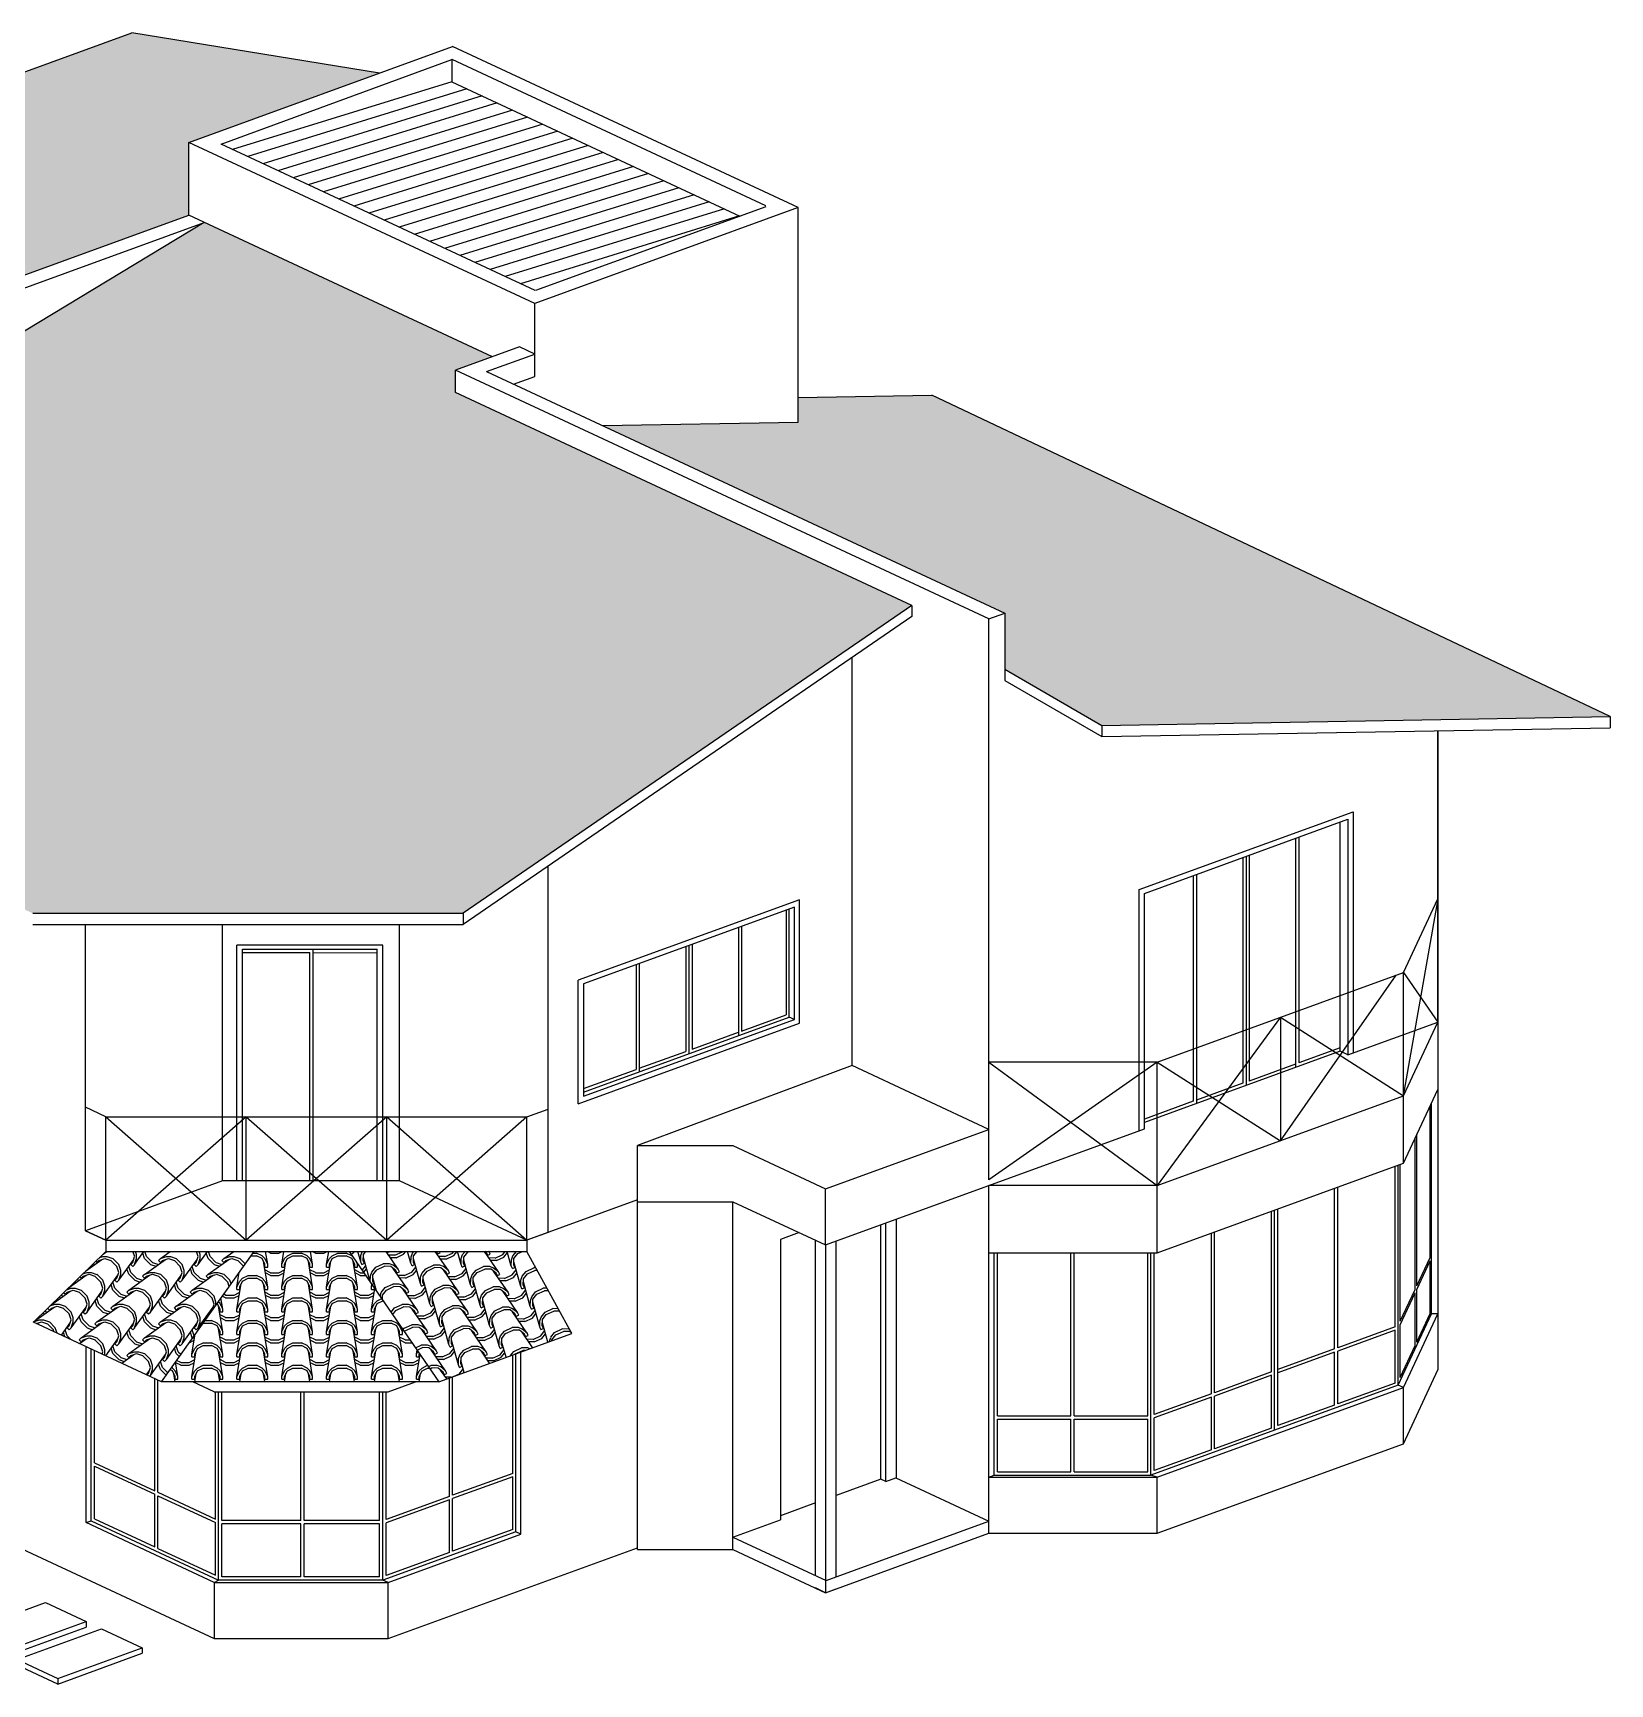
# Model space of a CAD drawing. Header units: millimetres. Extents: x 166 to 289, y 88 to 139.
# Drawn here: x 274.7 to 288.76, y 114.47 to 129.18 of the extents above; entities that cross this region are included whole.
import ezdxf

# ---------------------------------------------------------------- set-up
doc = ezdxf.new("R2010")
doc.units = ezdxf.units.MM
doc.header["$LTSCALE"] = 0.6
doc.layers.add('1', color=1, linetype='Continuous')
doc.layers.add('Cobertura', color=32, linetype='Continuous')

msp = doc.modelspace()

# ---------------------------------------------------------------- hatches: boundary and pattern name
at = {"layer": 'Cobertura', "lineweight": -3}
h = msp.add_hatch(dxfattribs=at)
h.set_pattern_fill('TELHA5', color=256, scale=0.2, angle=260, style=0)
h.set_pattern_definition([(260, (-66.3154, 66.30495), (0.12750228, -0.42865274), [0.025, -0.225, 0.025, -0.125]), (260, (-66.2343, 66.1891), (0.12750228, -0.42865274), [0.075, -0.325]), (260, (-66.20967, 66.18476), (0.12750228, -0.42865274), [0.075, -0.125, 0.075, -0.125]), (260, (-66.21978, 65.98346), (0.12750228, -0.42865274), [0.075, -0.325]), (350, (-66.3154, 66.30495), (0.2664208, 0.35919347), [0.025, -0.175]), (350, (-66.31975, 66.28033), (0.2664208, 0.35919347), [0.025, -0.175]), (350, (-66.35882, 66.05875), (0.2664208, 0.35919347), [0.025, -0.175]), (350, (-66.36316, 66.03413), (0.2664208, 0.35919347), [0.025, -0.175]), (305, (-66.24589, 66.2673), (0.19696155, -0.034729636), [0.03535534, -0.53033008]), (35, (-66.28496, 66.04572), (0.19696155, -0.034729636), [0.03535534, -0.53033009]), (286.56505, (-66.25023, 66.24269), (0.19696155, -0.03472964), [0.0559017, -0.3913119]), (286.56505, (-66.22561, 66.23834), (0.19696155, -0.03472964), [0.0559017, -0.3913119]), (286.56505, (-66.18797, 66.30786), (0.19696155, -0.03472964), [0.05082, -0.3963936]), (286.56505, (-66.16335, 66.30352), (0.19696155, -0.03472964), [0.0559017, -0.3913119]), (323.43495, (-66.29079, 66.30061), (0.19696155, -0.034729636), [0.0559017, -0.8385255]), (323.43495, (-66.29513, 66.27599), (0.19696155, -0.034729636), [0.0559017, -0.8385255]), (16.56505, (-66.3342, 66.05441), (0.19696155, -0.034729636), [0.0559017, -0.8385255]), (16.56505, (-66.33854, 66.02979), (0.19696155, -0.034729636), [0.0559017, -0.8385255]), (53.43495, (-66.28062, 66.07034), (0.19696155, -0.03472964), [0.0559017, -0.3913119]), (53.43495, (-66.256, 66.066), (0.19696155, -0.03472964), [0.0559017, -0.3913119]), (53.43495, (-66.2444, 65.9878), (0.19696155, -0.03472964), [0.05082, -0.3963936]), (53.43495, (-66.21978, 65.98346), (0.19696155, -0.03472964), [0.0559017, -0.3913119]), (340.537678, (-66.29079, 66.300608), (0.1969615506, -0.0347296355), [0.2281036, -2.20500141]), (359.462322, (-66.338542, 66.029786), (0.1969615506, -0.0347296355), [0.2281036, -2.20500141])])
h.paths.add_polyline_path([(276.091, 127.559), (276.091, 128.209), (277.79, 128.827), (275.584, 129.184), (265.637, 125.563), (269.574, 124.927), (270.044, 125.098), (270.044, 125.358)])
h = msp.add_hatch(dxfattribs=at)
h.set_pattern_fill('TELHA5', color=256, scale=0.2, angle=303, style=0)
h.set_pattern_definition([(303, (-66.28315, 66.33021), (0.38558973, -0.22654042), [0.025, -0.225, 0.025, -0.125]), (303, (-66.14482, 66.30081), (0.38558973, -0.22654042), [0.075, -0.325]), (303, (-66.12385, 66.31443), (0.38558973, -0.22654042), [0.075, -0.125, 0.075, -0.125]), (303, (-65.99396, 66.1603), (0.38558973, -0.22654042), [0.075, -0.325]), (33, (-66.28315, 66.3302), (-0.0501215, 0.44439603), [0.025, -0.175]), (33, (-66.26953, 66.30925), (-0.0501215, 0.44439603), [0.025, -0.175]), (33, (-66.147, 66.12055), (-0.0501215, 0.44439603), [0.025, -0.175]), (33, (-66.13337, 66.09958), (-0.0501215, 0.44439603), [0.025, -0.175]), (348, (-66.20663, 66.3501), (0.167734114, 0.108927807), [0.03535534, -0.53033009]), (78, (-66.08409, 66.1614), (0.167734114, 0.108927807), [0.03535534, -0.53033009]), (329.56505, (-66.19302, 66.32913), (0.16773411, 0.10892781), [0.0559017, -0.3913119]), (329.56505, (-66.17205, 66.34274), (0.16773411, 0.10892781), [0.0559017, -0.3913119]), (329.56505, (-66.19193, 66.41926), (0.16773411, 0.10892781), [0.05082, -0.3963936]), (329.56505, (-66.17096, 66.43288), (0.16773411, 0.10892781), [0.0559017, -0.3913119]), (6.43495, (-66.26218, 66.34383), (0.167734114, 0.108927807), [0.0559017, -0.8385255]), (6.43495, (-66.24857, 66.32286), (0.167734114, 0.108927807), [0.0559017, -0.8385255]), (59.56505, (-66.12602, 66.13416), (0.167734114, 0.108927807), [0.0559017, -0.8385255]), (59.56505, (-66.11241, 66.113195), (0.167734114, 0.108927807), [0.0559017, -0.8385255]), (96.43495, (-66.0977, 66.18236), (0.16773411, 0.10892781), [0.0559017, -0.3913119]), (96.43495, (-66.07674, 66.19598), (0.16773411, 0.10892781), [0.0559017, -0.3913119]), (96.43495, (-66.01492, 66.1467), (0.16773411, 0.10892781), [0.05082, -0.3963936]), (96.43495, (-65.99396, 66.1603), (0.16773411, 0.10892781), [0.0559017, -0.3913119]), (23.537678, (-66.262182, 66.34383), (0.1677341136, 0.108927807), [0.2281036, -2.20500141]), (42.462322, (-66.112406, 66.113195), (0.1677341136, 0.108927807), [0.2281036, -2.20500141])])
h.paths.add_polyline_path([(278.467, 125.978), (278.467, 126.178), (278.796, 126.297), (276.227, 127.495), (269.816, 123.614), (274.7, 121.337), (278.535, 121.337), (282.533, 124.082)])
h = msp.add_hatch(dxfattribs=at)
h.set_pattern_fill('TELHA5', color=256, scale=0.2, angle=90, style=0)
h.set_pattern_definition([(90, (-66.35635, 66.40853), (-0.2, 0.4), [0.025, -0.225, 0.025, -0.125]), (90, (-66.45635, 66.50853), (-0.2, 0.4), [0.075, -0.325]), (90, (-66.48135, 66.50853), (-0.2, 0.4), [0.075, -0.125, 0.075, -0.125]), (90, (-66.50635, 66.70853), (-0.2, 0.4), [0.075, -0.325]), (180, (-66.35635, 66.40853), (-0.2, -0.4), [0.025, -0.175]), (180, (-66.35635, 66.43353), (-0.2, -0.4), [0.025, -0.175]), (180, (-66.35635, 66.65853), (-0.2, -0.4), [0.025, -0.175]), (180, (-66.35635, 66.68353), (-0.2, -0.4), [0.025, -0.175]), (135, (-66.43135, 66.43353), (-0.2, 3e-17), [0.03535534, -0.53033009]), (225, (-66.43135, 66.65853), (-0.2, 3e-17), [0.03535534, -0.53033009]), (116.56505, (-66.43135, 66.45853), (-0.2, -1e-11), [0.0559017, -0.3913119]), (116.56505, (-66.45635, 66.45853), (-0.2, -1e-11), [0.0559017, -0.3913119]), (116.56505, (-66.48135, 66.38353), (-0.2, -1e-11), [0.05082, -0.3963936]), (116.56505, (-66.50635, 66.38353), (-0.2, -1e-11), [0.0559017, -0.3913119]), (153.43495, (-66.38135, 66.40853), (-0.2, 1e-11), [0.0559017, -0.8385255]), (153.43495, (-66.38135, 66.43353), (-0.2, 1e-11), [0.0559017, -0.8385255]), (206.56505, (-66.38135, 66.65853), (-0.2, -1e-11), [0.0559017, -0.8385255]), (206.56505, (-66.38135, 66.68353), (-0.2, -1e-11), [0.0559017, -0.8385255]), (243.43495, (-66.43135, 66.63353), (-0.2, 1e-11), [0.0559017, -0.3913119]), (243.43495, (-66.45635, 66.63353), (-0.2, 1e-11), [0.0559017, -0.3913119]), (243.43495, (-66.48135, 66.70853), (-0.2, 1e-11), [0.05082, -0.3963936]), (243.43495, (-66.50635, 66.70853), (-0.2, 1e-11), [0.0559017, -0.3913119]), (170.537678, (-66.381347, 66.40853), (-0.2, -9e-14), [0.2281036, -2.20500141]), (189.462322, (-66.381347, 66.68353), (-0.2, 9e-14), [0.2281036, -2.20500141])])
h.paths.add_polyline_path([(282.713, 125.956), (281.522, 125.935), (281.522, 125.714), (279.778, 125.684), (283.362, 124.012), (283.362, 123.512), (284.228, 123.012), (288.756, 123.091)])
h = msp.add_hatch(dxfattribs=at)
h.set_pattern_fill('TELHA5', color=256, scale=0.2, angle=315, style=0)
h.set_pattern_definition([(315, (-66.27831, 66.34085), (0.42426407, -0.14142136), [0.025, -0.225, 0.025, -0.125]), (315, (-66.1369, 66.34085), (0.42426407, -0.14142136), [0.075, -0.325]), (315, (-66.11922, 66.35853), (0.42426407, -0.14142136), [0.075, -0.125, 0.075, -0.125]), (315, (-65.96012, 66.23479), (0.42426407, -0.14142136), [0.075, -0.325]), (45, (-66.2783, 66.34085), (-0.14142136, 0.42426407), [0.025, -0.175]), (45, (-66.26064, 66.32318), (-0.14142136, 0.42426407), [0.025, -0.175]), (45, (-66.10154, 66.16408), (-0.14142136, 0.42426407), [0.025, -0.175]), (45, (-66.08386, 66.1464), (-0.14142136, 0.42426407), [0.025, -0.175]), (0, (-66.2076, 66.37621), (0.141421356, 0.141421356), [0.03535534, -0.53033009]), (90, (-66.0485, 66.21711), (0.141421356, 0.141421356), [0.03535534, -0.53033009]), (341.56505, (-66.18993, 66.35853), (0.14142136, 0.14142136), [0.0559017, -0.3913119]), (341.56505, (-66.17225, 66.3762), (0.14142136, 0.14142136), [0.0559017, -0.3913119]), (341.56505, (-66.2076, 66.44692), (0.14142136, 0.14142136), [0.05082, -0.3963936]), (341.56505, (-66.18993, 66.4646), (0.14142136, 0.14142136), [0.0559017, -0.3913119]), (18.43495, (-66.26064, 66.35853), (0.141421356, 0.141421356), [0.0559017, -0.8385255]), (18.43495, (-66.24296, 66.34085), (0.141421356, 0.141421356), [0.0559017, -0.8385255]), (71.56505, (-66.08386, 66.18175), (0.141421356, 0.141421356), [0.0559017, -0.8385255]), (71.56505, (-66.06618, 66.16408), (0.141421356, 0.141421356), [0.0559017, -0.8385255]), (108.43495, (-66.06618, 66.23479), (0.14142136, 0.14142136), [0.0559017, -0.3913119]), (108.43495, (-66.0485, 66.25246), (0.14142136, 0.14142136), [0.0559017, -0.3913119]), (108.43495, (-65.9778, 66.21711), (0.14142136, 0.14142136), [0.05082, -0.3963936]), (108.43495, (-65.96012, 66.23479), (0.14142136, 0.14142136), [0.0559017, -0.3913119]), (35.537678, (-66.260637, 66.35853), (0.1414213562, 0.1414213562), [0.2281036, -2.20500141]), (54.462322, (-66.066182, 66.164077), (0.1414213562, 0.1414213562), [0.2281036, -2.20500141])])
h.paths.add_polyline_path([(276.672, 118.323), (275.351, 118.323), (274.705, 117.694), (275.847, 117.162)])
h = msp.add_hatch(dxfattribs=at)
h.set_pattern_fill('TELHA5', color=256, scale=0.2, style=0)
h.set_pattern_definition([(0, (-66.28135, 66.38353), (0.4, 0.2), [0.025, -0.225, 0.025, -0.125]), (0, (-66.18135, 66.48353), (0.4, 0.2), [0.075, -0.325]), (0, (-66.18135, 66.50853), (0.4, 0.2), [0.075, -0.125, 0.075, -0.125]), (0, (-65.98135, 66.53353), (0.4, 0.2), [0.075, -0.325]), (90, (-66.28135, 66.38353), (-0.4, 0.2), [0.025, -0.175]), (90, (-66.25635, 66.38353), (-0.4, 0.2), [0.025, -0.175]), (90, (-66.03135, 66.38353), (-0.4, 0.2), [0.025, -0.175]), (90, (-66.00635, 66.38353), (-0.4, 0.2), [0.025, -0.175]), (45, (-66.25635, 66.45853), (2e-17, 0.2), [0.03535534, -0.53033009]), (135, (-66.03135, 66.45853), (2e-17, 0.2), [0.03535534, -0.53033009]), (26.56505, (-66.23135, 66.45853), (-1e-11, 0.2), [0.0559017, -0.3913119]), (26.56505, (-66.23135, 66.48353), (-1e-11, 0.2), [0.0559017, -0.3913119]), (26.56505, (-66.30635, 66.50853), (-1e-11, 0.2), [0.05082, -0.3963936]), (26.56505, (-66.30635, 66.53353), (-1e-11, 0.2), [0.0559017, -0.3913119]), (63.43495, (-66.28135, 66.40853), (1e-11, 0.2), [0.0559017, -0.8385255]), (63.43495, (-66.25635, 66.40853), (1e-11, 0.2), [0.0559017, -0.8385255]), (116.56505, (-66.03135, 66.40853), (-1e-11, 0.2), [0.0559017, -0.8385255]), (116.56505, (-66.00635, 66.40853), (-1e-11, 0.2), [0.0559017, -0.8385255]), (153.43495, (-66.05635, 66.45853), (1e-11, 0.2), [0.0559017, -0.3913119]), (153.43495, (-66.05635, 66.48353), (1e-11, 0.2), [0.0559017, -0.3913119]), (153.43495, (-65.98135, 66.50853), (1e-11, 0.2), [0.05082, -0.3963936]), (153.43495, (-65.98135, 66.53353), (1e-11, 0.2), [0.0559017, -0.3913119]), (80.537678, (-66.281347, 66.40853), (-9e-14, 0.2), [0.2281036, -2.20500141]), (99.462322, (-66.006347, 66.40853), (9e-14, 0.2), [0.2281036, -2.20500141])])
h.paths.add_polyline_path([(276.672, 118.323), (275.847, 117.162), (278.32, 117.162), (277.521, 118.323)])
h = msp.add_hatch(dxfattribs=at)
h.set_pattern_fill('TELHA5', color=256, scale=0.2, angle=25, style=0)
h.set_pattern_definition([(25, (-66.2966, 66.40232), (0.27799946, 0.35030886), [0.025, -0.225, 0.025, -0.125]), (25, (-66.24823, 66.53521), (0.27799946, 0.35030886), [0.075, -0.325]), (25, (-66.2588, 66.55787), (0.27799946, 0.35030886), [0.075, -0.125, 0.075, -0.125]), (25, (-66.0881, 66.66505), (0.27799946, 0.35030886), [0.075, -0.325]), (115, (-66.2966, 66.4023), (-0.44704677, 0.01221425), [0.025, -0.175]), (115, (-66.27394, 66.4129), (-0.44704677, 0.01221425), [0.025, -0.175]), (115, (-66.07002, 66.50797), (-0.44704677, 0.01221425), [0.025, -0.175]), (115, (-66.04736, 66.51854), (-0.44704677, 0.01221425), [0.025, -0.175]), (70, (-66.30564, 66.48086), (-0.08452365, 0.18126156), [0.03535534, -0.53033008]), (160, (-66.10172, 66.57595), (-0.08452365, 0.18126156), [0.03535534, -0.53033008]), (51.56505, (-66.28298, 66.49142), (-0.08452365, 0.18126156), [0.0559017, -0.3913119]), (51.56505, (-66.29354, 66.51408), (-0.08452365, 0.18126156), [0.0559017, -0.3913119]), (51.56505, (-66.37208, 66.50504), (-0.08452365, 0.18126156), [0.05082, -0.3963936]), (51.56505, (-66.38265, 66.5277), (-0.08452365, 0.18126156), [0.0559017, -0.3913119]), (88.43495, (-66.30716, 66.42498), (-0.084523652, 0.181261557), [0.0559017, -0.8385255]), (88.43495, (-66.284505, 66.43554), (-0.084523652, 0.181261557), [0.0559017, -0.8385255]), (141.56505, (-66.08059, 66.53063), (-0.084523652, 0.181261557), [0.0559017, -0.8385255]), (141.56505, (-66.05793, 66.5412), (-0.084523652, 0.181261557), [0.0559017, -0.8385255]), (178.43495, (-66.12437, 66.56538), (-0.08452365, 0.18126156), [0.0559017, -0.3913119]), (178.43495, (-66.13494, 66.58804), (-0.08452365, 0.18126156), [0.0559017, -0.3913119]), (178.43495, (-66.07753, 66.6424), (-0.08452365, 0.18126156), [0.05082, -0.3963936]), (178.43495, (-66.0881, 66.66505), (-0.08452365, 0.18126156), [0.0559017, -0.3913119]), (105.537678, (-66.307163, 66.424977), (-0.0845236523, 0.1812615574), [0.2281036, -2.20500141]), (124.462322, (-66.057928, 66.541197), (-0.0845236523, 0.1812615574), [0.2281036, -2.20500141])])
h.paths.add_polyline_path([(279.504, 117.593), (279.104, 118.323), (277.521, 118.323), (278.32, 117.162)])

# ---------------------------------------------------------------- linework, layer by layer
at = {"layer": '1', "lineweight": -3}
for p, q in [((265.637, 125.563), (275.584, 129.184)), ((277.79, 128.827), (275.584, 129.184)), ((276.091, 128.209), (278.441, 129.064)), ((281.522, 127.627), (278.441, 129.064)), ((276.379, 128.192), (278.434, 128.949)), ((278.434, 128.949), (278.434, 128.749)), ((281.234, 127.644), (278.438, 128.948)), ((276.091, 127.559), (276.091, 128.209)), ((279.173, 126.772), (276.091, 128.209)), ((279.176, 126.888), (276.379, 128.192)), ((281.522, 127.627), (279.173, 126.772)), ((281.234, 127.635), (279.18, 126.887)), ((281.522, 125.714), (281.522, 127.627)), ((276.227, 127.495), (269.816, 123.614)), ((270.044, 125.358), (276.091, 127.559)), ((270.18, 125.294), (276.227, 127.495)), ((278.796, 126.297), (276.091, 127.559)), ((279.173, 126.122), (279.173, 126.772)), ((279.037, 126.385), (278.467, 126.178)), ((278.744, 126.166), (279.173, 126.322)), ((279.173, 126.322), (279.037, 126.385)), ((283.221, 123.961), (278.467, 126.178)), ((278.467, 125.978), (278.467, 126.178)), ((278.744, 126.166), (283.362, 124.012)), ((278.985, 126.053), (279.173, 126.122)), ((282.533, 124.082), (278.467, 125.978)), ((281.522, 125.935), (282.713, 125.956)), ((288.756, 123.091), (282.713, 125.956)), ((279.778, 125.684), (281.522, 125.714)), ((282.533, 124.082), (278.535, 121.337)), ((282.533, 124.082), (282.533, 123.982)), ((282.533, 123.982), (278.535, 121.237)), ((283.221, 123.961), (283.362, 124.012)), ((283.221, 118.961), (283.221, 123.961)), ((283.362, 124.012), (283.362, 123.412)), ((282.003, 119.979), (282.003, 123.618)), ((283.362, 123.512), (284.228, 123.012)), ((283.362, 123.412), (284.228, 122.912)), ((284.228, 123.012), (288.756, 123.091)), ((288.756, 123.091), (288.756, 122.991)), ((284.228, 123.012), (284.228, 122.912)), ((284.228, 122.912), (288.756, 122.991)), ((287.221, 122.964), (287.221, 117.267)), ((287.221, 120.367), (287.221, 122.964)), ((284.559, 121.548), (286.466, 122.242)), ((284.606, 121.515), (286.419, 122.175)), ((286.351, 120.107), (286.351, 122.15)), ((286.419, 122.175), (286.419, 120.075)), ((286.466, 122.242), (286.466, 120.092)), ((282.003, 119.979), (282.003, 122.003)), ((285.954, 122.006), (285.954, 119.962)), ((285.982, 122.016), (285.982, 120.003)), ((285.54, 121.858), (285.54, 119.841)), ((279.292, 118.492), (279.292, 121.756)), ((285.485, 121.832), (285.485, 119.822)), ((285.512, 121.845), (285.512, 119.802)), ((285.042, 121.674), (285.042, 119.661)), ((285.071, 121.684), (285.071, 119.641)), ((281.534, 121.458), (279.56, 120.74)), ((281.534, 120.358), (281.534, 121.458)), ((284.559, 119.398), (284.559, 121.548)), ((284.606, 119.415), (284.606, 121.515)), ((286.914, 120.809), (287.221, 121.467)), ((286.914, 119.709), (287.221, 121.448)), ((274.7, 121.337), (278.535, 121.337)), ((278.535, 121.337), (278.535, 121.237)), ((281.487, 121.391), (279.607, 120.707)), ((281.413, 121.364), (281.413, 120.432)), ((281.441, 120.412), (281.441, 121.374)), ((281.487, 120.391), (281.487, 121.391)), ((274.7, 121.237), (278.535, 121.237)), ((275.17, 118.508), (275.17, 121.237)), ((276.392, 118.953), (276.392, 121.237)), ((277.968, 118.953), (277.968, 121.237)), ((279.292, 118.492), (279.292, 121.116)), ((280.989, 121.21), (280.989, 120.247)), ((281.017, 121.22), (281.017, 120.287)), ((276.519, 118.962), (276.519, 121.053)), ((277.819, 121.053), (276.519, 121.053)), ((276.569, 118.962), (276.569, 121.017)), ((276.569, 121.017), (277.769, 121.016)), ((276.569, 120.987), (277.169, 120.987)), ((277.169, 118.953), (277.169, 120.987)), ((277.199, 118.953), (277.199, 121.017)), ((277.199, 120.987), (277.769, 120.986)), ((277.769, 118.962), (277.769, 121.016)), ((277.819, 118.962), (277.819, 121.053)), ((280.519, 121.039), (280.519, 120.106)), ((280.547, 121.049), (280.547, 120.086)), ((280.575, 121.059), (280.575, 120.127)), ((280.077, 120.878), (280.077, 119.945)), ((280.105, 120.888), (280.105, 119.926)), ((279.56, 119.64), (279.56, 120.74)), ((279.607, 120.707), (279.607, 119.707)), ((284.721, 120.011), (286.914, 120.809)), ((285.818, 119.31), (286.851, 120.786)), ((286.914, 120.809), (287.221, 120.367)), ((286.914, 119.109), (286.914, 120.809)), ((279.607, 119.744), (281.441, 120.412)), ((279.607, 119.707), (281.487, 120.391)), ((281.017, 120.287), (281.413, 120.432)), ((281.487, 120.391), (281.441, 120.412)), ((285.818, 120.41), (284.721, 118.911)), ((285.818, 120.41), (285.818, 119.31)), ((285.818, 120.41), (286.914, 119.709)), ((279.56, 119.64), (281.534, 120.358)), ((280.575, 120.127), (280.989, 120.277)), ((286.419, 120.075), (287.221, 120.367)), ((286.914, 119.709), (287.221, 120.367)), ((280.105, 119.956), (280.519, 120.106)), ((286.351, 120.107), (284.606, 119.472)), ((286.351, 120.137), (285.982, 120.003)), ((286.419, 120.075), (286.351, 120.107)), ((279.607, 119.774), (280.077, 119.945)), ((282.003, 119.979), (280.09, 119.266)), ((283.221, 119.411), (282.003, 119.979)), ((284.721, 120.011), (283.221, 120.011)), ((284.721, 120.011), (283.221, 118.961)), ((283.221, 120.011), (284.721, 118.911)), ((284.721, 118.911), (284.721, 120.011)), ((284.721, 120.011), (285.818, 119.31)), ((285.954, 119.992), (285.54, 119.841)), ((285.485, 119.822), (285.071, 119.671)), ((285.485, 119.792), (285.485, 119.789)), ((279.292, 119.698), (279.294, 119.698)), ((285.042, 119.661), (284.606, 119.502)), ((284.721, 118.911), (286.914, 119.709)), ((286.914, 119.109), (287.221, 119.767)), ((287.166, 117.767), (287.166, 119.649)), ((275.351, 119.523), (275.17, 119.608)), ((275.351, 118.423), (275.351, 119.523)), ((275.351, 119.523), (279.104, 119.523)), ((276.601, 119.523), (275.351, 118.423)), ((275.351, 119.523), (276.601, 118.423)), ((276.601, 118.423), (276.601, 119.523)), ((277.854, 119.523), (276.601, 118.423)), ((276.601, 119.523), (277.854, 118.423)), ((277.854, 118.423), (277.854, 119.523)), ((277.854, 119.523), (279.104, 118.423)), ((279.104, 119.523), (277.854, 118.423)), ((279.104, 119.523), (279.292, 119.592)), ((279.104, 118.423), (279.104, 119.523)), ((279.104, 118.475), (279.104, 119.523)), ((287.153, 118.27), (287.153, 119.621)), ((281.765, 118.881), (283.221, 119.411)), ((283.221, 118.911), (284.606, 119.415)), ((287.034, 118.015), (287.034, 119.367)), ((280.09, 119.266), (280.94, 119.266)), ((280.09, 118.766), (280.09, 119.266)), ((280.94, 119.266), (281.765, 118.881)), ((287.02, 117.985), (287.02, 119.336)), ((284.721, 118.311), (286.914, 119.109)), ((286.841, 117.65), (286.841, 119.083)), ((286.869, 117.131), (286.869, 119.093)), ((286.887, 117.7), (286.887, 119.099)), ((276.392, 118.953), (275.17, 118.508)), ((277.968, 118.953), (276.392, 118.953)), ((279.104, 118.423), (277.968, 118.953)), ((281.765, 118.381), (283.221, 118.911)), ((283.221, 115.811), (283.221, 118.911)), ((284.721, 118.911), (283.221, 118.911)), ((284.721, 118.311), (284.721, 118.911)), ((280.09, 118.782), (279.104, 118.423)), ((280.09, 115.666), (280.09, 118.766)), ((280.09, 118.766), (280.94, 118.766)), ((280.94, 115.666), (280.94, 118.766)), ((280.94, 118.766), (281.765, 118.381)), ((281.765, 118.381), (281.765, 118.881)), ((286.302, 117.454), (286.302, 118.887)), ((286.331, 117.465), (286.331, 118.897)), ((285.739, 117.249), (285.739, 118.681)), ((285.767, 116.729), (285.767, 118.692)), ((285.795, 116.77), (285.795, 118.702)), ((275.17, 118.508), (275.351, 118.423)), ((275.351, 118.423), (275.17, 118.508)), ((279.292, 118.492), (279.104, 118.423)), ((281.53, 118.491), (281.363, 118.43)), ((282.257, 116.293), (282.257, 118.56)), ((282.302, 116.272), (282.302, 118.577)), ((282.396, 116.302), (282.396, 118.611)), ((285.203, 117.054), (285.203, 118.487)), ((285.231, 117.064), (285.231, 118.497)), ((274.705, 117.694), (275.351, 118.323)), ((275.351, 118.423), (279.104, 118.423)), ((275.351, 118.423), (275.351, 118.323)), ((275.351, 118.323), (279.104, 118.323)), ((275.847, 117.162), (276.672, 118.323)), ((277.521, 118.323), (278.32, 117.162)), ((279.104, 118.423), (279.104, 118.323)), ((279.504, 117.593), (279.104, 118.323)), ((281.363, 118.43), (281.363, 115.93)), ((281.674, 115.434), (281.674, 118.423)), ((281.765, 118.381), (281.765, 115.281)), ((281.859, 115.422), (281.859, 118.415)), ((283.221, 118.311), (284.721, 118.311)), ((283.268, 116.328), (283.268, 118.311)), ((283.298, 116.858), (283.298, 118.311)), ((283.952, 116.858), (283.952, 118.311)), ((283.982, 116.858), (283.982, 118.311)), ((284.637, 116.858), (284.637, 118.311)), ((284.665, 116.328), (284.665, 118.311)), ((284.693, 116.869), (284.693, 118.311)), ((287.034, 118.015), (287.153, 118.27)), ((287.034, 117.985), (287.153, 118.24)), ((287.153, 117.77), (287.153, 118.24)), ((286.887, 117.7), (287.02, 117.985)), ((286.887, 117.67), (287.02, 117.955)), ((287.02, 117.485), (287.02, 117.955)), ((287.034, 117.515), (287.034, 117.985)), ((286.869, 117.131), (287.166, 117.767)), ((286.914, 117.109), (287.221, 117.767)), ((287.034, 117.515), (287.153, 117.77)), ((287.221, 117.767), (287.166, 117.767)), ((275.847, 117.162), (274.705, 117.694)), ((278.32, 117.162), (279.504, 117.593)), ((286.841, 117.65), (286.331, 117.465)), ((286.841, 117.62), (286.331, 117.435)), ((286.841, 117.15), (286.841, 117.62)), ((286.887, 117.2), (286.887, 117.67)), ((275.175, 115.906), (275.175, 117.475)), ((275.221, 115.923), (275.221, 117.453)), ((275.249, 116.44), (275.249, 117.441)), ((286.302, 117.454), (285.795, 117.27)), ((286.887, 117.2), (287.02, 117.485)), ((271.096, 117.307), (276.316, 114.873)), ((278.977, 116.345), (278.977, 117.401)), ((279.005, 115.825), (279.005, 117.411)), ((279.05, 115.804), (279.05, 117.428)), ((286.302, 117.424), (285.795, 117.24)), ((286.302, 116.954), (286.302, 117.424)), ((286.331, 116.965), (286.331, 117.435)), ((275.788, 116.189), (275.788, 117.189)), ((275.815, 116.176), (275.815, 117.176)), ((278.32, 117.162), (275.847, 117.162)), ((276.316, 117.073), (276.126, 117.162)), ((277.866, 117.073), (278.11, 117.162)), ((278.413, 116.14), (278.413, 117.196)), ((278.441, 116.15), (278.441, 117.206)), ((282.257, 116.293), (282.257, 117.193)), ((285.739, 117.249), (285.231, 117.064)), ((285.739, 117.219), (285.231, 117.034)), ((285.739, 116.749), (285.739, 117.219)), ((286.841, 117.15), (286.331, 116.965)), ((286.914, 116.609), (287.221, 117.267)), ((276.316, 117.073), (277.866, 117.073)), ((276.328, 115.937), (276.328, 117.073)), ((276.355, 115.394), (276.355, 117.073)), ((276.385, 115.924), (276.385, 117.073)), ((277.088, 115.924), (277.088, 117.073)), ((277.118, 115.924), (277.118, 117.073)), ((277.791, 115.924), (277.791, 117.073)), ((277.821, 115.394), (277.821, 117.073)), ((277.849, 115.935), (277.849, 117.073)), ((286.869, 117.131), (284.665, 116.328)), ((285.203, 117.054), (284.693, 116.869)), ((285.203, 117.024), (284.693, 116.839)), ((284.721, 116.311), (286.914, 117.109)), ((285.203, 116.554), (285.203, 117.024)), ((285.231, 116.564), (285.231, 117.034)), ((286.914, 117.109), (286.869, 117.131)), ((286.914, 116.609), (286.914, 117.109)), ((283.298, 116.858), (283.952, 116.858)), ((283.982, 116.858), (284.637, 116.858)), ((286.302, 116.954), (285.795, 116.77)), ((283.298, 116.358), (283.298, 116.828)), ((283.298, 116.828), (283.952, 116.828)), ((283.952, 116.358), (283.952, 116.828)), ((283.982, 116.358), (283.982, 116.828)), ((283.982, 116.828), (284.637, 116.828)), ((284.637, 116.358), (284.637, 116.828)), ((284.693, 116.369), (284.693, 116.839)), ((285.739, 116.749), (285.231, 116.564)), ((285.203, 116.554), (284.693, 116.369)), ((284.721, 115.811), (286.914, 116.609)), ((275.249, 116.44), (275.788, 116.189)), ((275.249, 115.94), (275.249, 116.41)), ((275.249, 116.41), (275.788, 116.159)), ((278.977, 116.345), (278.441, 116.15)), ((278.977, 116.315), (278.441, 116.12)), ((278.977, 115.845), (278.977, 116.315)), ((282.257, 116.293), (281.859, 116.148)), ((282.302, 116.272), (282.257, 116.293)), ((282.302, 116.272), (282.392, 116.304)), ((282.392, 116.304), (283.221, 115.918)), ((283.221, 116.311), (283.268, 116.328)), ((283.221, 116.311), (284.721, 116.311)), ((283.268, 116.328), (284.665, 116.328)), ((283.298, 116.358), (283.952, 116.358)), ((283.982, 116.358), (284.637, 116.358)), ((284.721, 116.311), (284.665, 116.328)), ((284.721, 115.811), (284.721, 116.311)), ((275.788, 115.689), (275.788, 116.159)), ((275.815, 116.176), (276.328, 115.937)), ((275.815, 115.676), (275.815, 116.146)), ((275.815, 116.146), (276.328, 115.907)), ((278.413, 116.14), (277.849, 115.935)), ((278.441, 115.65), (278.441, 116.12)), ((278.413, 116.11), (277.849, 115.905)), ((278.413, 115.64), (278.413, 116.11)), ((281.674, 116.081), (281.363, 115.967)), ((275.175, 115.906), (275.221, 115.923)), ((276.316, 115.373), (275.175, 115.906)), ((275.221, 115.923), (276.355, 115.394)), ((275.249, 115.94), (275.788, 115.689)), ((276.328, 115.437), (276.328, 115.907)), ((277.088, 115.924), (276.385, 115.924)), ((276.385, 115.424), (276.385, 115.894)), ((277.088, 115.894), (276.385, 115.894)), ((277.088, 115.424), (277.088, 115.894)), ((277.791, 115.924), (277.118, 115.924)), ((277.118, 115.424), (277.118, 115.894)), ((277.791, 115.894), (277.118, 115.894)), ((277.791, 115.424), (277.791, 115.894)), ((279.005, 115.825), (277.821, 115.394)), ((277.849, 115.435), (277.849, 115.905)), ((278.977, 115.845), (278.441, 115.65)), ((279.05, 115.804), (279.005, 115.825)), ((280.94, 115.776), (281.363, 115.93)), ((281.769, 115.389), (283.221, 115.918)), ((275.815, 115.676), (276.328, 115.437)), ((277.866, 115.373), (279.05, 115.804)), ((277.866, 114.873), (280.09, 115.682)), ((280.94, 115.776), (281.769, 115.389)), ((281.765, 115.281), (283.221, 115.811)), ((283.221, 115.811), (284.721, 115.811)), ((278.413, 115.64), (277.849, 115.435)), ((280.09, 115.666), (280.94, 115.666)), ((280.94, 115.666), (281.765, 115.281)), ((276.316, 115.373), (276.355, 115.394)), ((277.821, 115.394), (276.355, 115.394)), ((277.088, 115.424), (276.385, 115.424)), ((277.791, 115.424), (277.118, 115.424)), ((277.866, 115.373), (277.821, 115.394)), ((276.316, 115.373), (277.866, 115.373)), ((276.316, 115.373), (276.316, 114.873)), ((277.866, 114.873), (277.866, 115.373)), ((281.765, 115.281), (281.674, 115.323)), ((281.765, 115.281), (281.859, 115.315)), ((274.061, 114.919), (274.813, 115.193)), ((274.813, 115.193), (275.175, 115.023)), ((274.424, 114.75), (275.175, 115.023)), ((274.424, 114.7), (275.175, 114.973)), ((274.56, 114.686), (275.311, 114.96)), ((275.175, 115.023), (275.175, 114.973)), ((275.311, 114.96), (275.674, 114.791)), ((274.922, 114.517), (275.674, 114.791)), ((275.674, 114.791), (275.674, 114.741)), ((276.316, 114.873), (277.866, 114.873)), ((274.56, 114.686), (274.922, 114.517)), ((274.922, 114.467), (275.674, 114.741)), ((274.922, 114.467), (274.56, 114.636)), ((274.922, 114.517), (274.922, 114.467))]:
    msp.add_line(p, q, dxfattribs=at)
msp.add_arc((278.435, 128.944), 0.005, 65, 110, dxfattribs=at)
at = {"layer": 'Cobertura', "lineweight": -3}
for p, q in [((278.434, 128.749), (276.48, 128.145)), ((278.569, 128.686), (276.615, 128.082)), ((278.704, 128.623), (276.75, 128.019)), ((278.434, 128.749), (281.002, 127.551)), ((278.839, 128.56), (276.885, 127.956)), ((278.974, 128.497), (277.02, 127.893)), ((279.109, 128.434), (277.155, 127.83)), ((279.244, 128.371), (277.29, 127.767)), ((279.379, 128.308), (277.425, 127.704)), ((279.514, 128.245), (277.56, 127.641)), ((279.649, 128.182), (277.695, 127.578)), ((279.784, 128.119), (277.83, 127.515)), ((279.919, 128.056), (277.965, 127.452)), ((280.053, 127.993), (278.1, 127.389)), ((280.188, 127.93), (278.235, 127.326)), ((280.323, 127.867), (278.37, 127.263)), ((280.458, 127.804), (278.505, 127.2)), ((280.593, 127.741), (278.64, 127.138)), ((280.728, 127.679), (278.775, 127.075)), ((280.863, 127.616), (278.91, 127.012)), ((280.998, 127.553), (279.045, 126.949))]:
    msp.add_line(p, q, dxfattribs=at)

doc.saveas('drawing.dxf')
